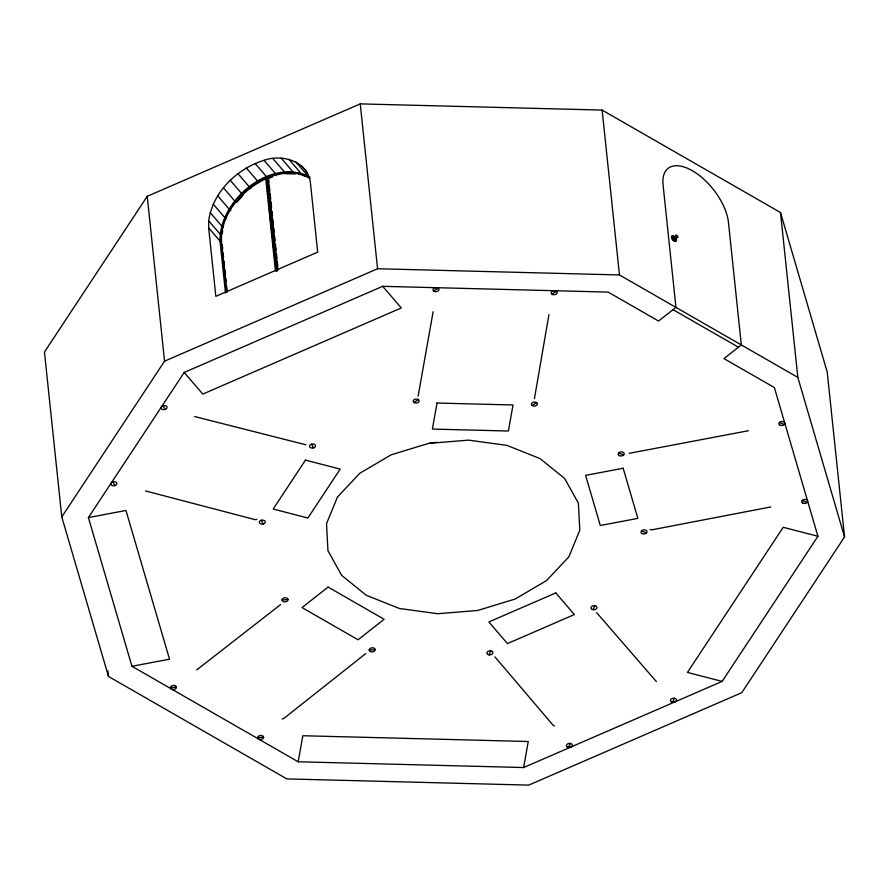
<?xml version="1.0" encoding="UTF-8"?>
<svg xmlns="http://www.w3.org/2000/svg" width="889" height="889" viewBox="0 0 889 889"><rect width="100%" height="100%" fill="white"/><g stroke="black" fill="none" stroke-linecap="round" stroke-linejoin="round"><path stroke-width="1.33" d="M298.182 761.773L302.816 735.736L528.244 741.504L523.621 767.54L298.182 761.773L131.95 666.294L88.411 517.587L184.19 372.447L382.714 286.314L608.143 292.092L658.571 321.051L675.951 307.394L663.072 184.823A44.794 22.558 51.8 0 1 692.309 170.699A44.794 22.558 51.8 0 1 728.447 222.372L741.326 344.943L723.946 358.6L774.375 387.56L817.913 536.267L722.135 681.407L523.621 767.54M548.946 314.628L534.433 398.639M208.648 220.816C212.76 191.957 236.907 168.721 264.066 160.32C282.469 153.619 308.694 161.598 310.517 183.701L317.706 252.132L215.849 296.326L208.659 227.895L208.648 220.816L220.161 234.207M226.317 291.803L220.95 240.752C220.05 212.971 241.73 189.224 265.667 177.989L266.178 178.589C242.241 189.824 220.572 213.571 221.472 241.352L226.828 292.403M222.228 233.629L222.728 230.94M489.094 654.86L490.739 650.848M593.174 609.71L594.819 605.687M568.593 747.427L570.238 743.415M672.673 702.266L674.318 698.254M145.496 490.939L255.132 519.643L256.788 519.376M147.23 196.313L44.45 352.044L61.774 516.909L108.502 676.473L286.869 778.92L528.755 785.109L741.77 692.687L844.55 536.956L827.226 372.091L780.498 212.527L602.131 110.08L360.245 103.891L147.23 196.313L164.554 361.167L61.774 516.909M418.119 396.172L433.143 311.661M194.591 416.541L305.994 444.822M236.474 202.559L242.341 196.147M433.621 291.059A3.011 2.034 -6 0 0 438.777 290.27A3.011 2.034 -6 0 0 435.566 287.669A3.011 2.034 -6 0 0 433.621 291.059L438.355 288.269M551.813 294.081A3.011 2.034 -6 0 0 556.97 293.292A3.011 2.034 -6 0 0 553.758 290.692A3.011 2.034 -6 0 0 551.813 294.081L556.547 291.303M413.807 402.439A3.011 2.034 -6 0 0 418.963 401.65A3.011 2.034 -6 0 0 415.752 399.05A3.011 2.034 -6 0 0 413.807 402.439L418.541 399.65M531.989 405.462A3.011 2.034 -6 0 0 537.145 404.673A3.011 2.034 -6 0 0 533.933 402.084A3.011 2.034 -6 0 0 531.989 405.462L536.723 402.684M494.917 656.849L553.336 725.502L554.425 725.902M310.061 177.1C270.801 156.708 219.105 200.036 220.016 241.119L225.484 293.126M164.554 361.167L377.569 268.745L619.455 274.945L797.833 377.392L844.55 536.956M282.146 718.923L283.624 718.601L365.801 653.537M277.39 271.078L267.522 177.189C280.78 171.721 297.593 169.355 309.905 178.256M267.522 177.189L268.556 178.389L272.467 176.989M596.686 612.688L656.415 681.652M196.747 669.884L280.591 604.598M88.411 517.587L125.971 510.464L169.521 659.171L131.95 666.294M430.032 442.878L436.91 442.322M282.024 600.031L288.036 599.542A3.011 2.034 -6 0 0 283.435 598.153A3.011 2.034 -6 0 0 283.624 601.675A3.011 2.034 -6 0 0 288.036 599.542M369.179 650.092L375.191 649.603A3.011 2.034 -6 0 0 370.591 648.203A3.011 2.034 -6 0 0 370.78 651.726A3.011 2.034 -6 0 0 375.191 649.603M170.455 687.686L176.467 687.197A3.011 2.034 -6 0 0 171.866 685.808A3.011 2.034 -6 0 0 172.055 689.331A3.011 2.034 -6 0 0 176.467 687.197M257.61 737.748L263.622 737.259A3.011 2.034 -6 0 0 259.021 735.859A3.011 2.034 -6 0 0 259.21 739.381A3.011 2.034 -6 0 0 263.622 737.259M286.38 173.777L295.77 173.888M650.181 529.455L651.981 529.811L770.785 506.952M298.304 174.255L300.838 174.633L299.804 173.422M817.913 536.267L783.209 527.299L687.43 672.44L722.135 681.407M301.96 175.044L305.316 176.311M779.386 422.486L784.376 424.475M802.211 500.451L807.201 502.441M618.688 452.934L623.678 454.924M641.514 530.9L646.503 532.889M673.062 309.672L738.437 347.21M309.294 178.089C297.015 170.088 280.924 172.51 268.034 177.789L277.757 270.3M301.571 165.832L306.883 172.022M295.826 161.909L308.216 176.333M306.527 175.944L307.55 177.155M288.981 159.342L301.371 173.766M281.246 158.209L292.759 171.599M292.214 172.31L293.248 173.511M272.856 158.531L284.369 171.933M382.714 286.314L401.295 307.95L202.781 394.083L184.19 372.447M283.98 172.633L285.013 173.833M264.066 160.32L275.579 173.711M275.346 174.388L276.379 175.589M255.143 163.509L266.644 176.9M246.353 168.01L258.743 182.434M257.954 181.934L258.477 182.534M237.974 173.666L249.476 187.068M249.731 187.49L250.765 188.69M230.251 180.334L243.175 195.236M235.441 201.358L235.952 201.959M223.417 187.79L235.807 202.214M229.818 209.226L230.851 210.437M217.683 195.813L229.195 209.204M225.439 217.427L226.473 218.627M213.238 204.159L225.628 218.583M222.45 225.695L223.483 226.895M210.193 212.582L221.694 225.973M220.939 233.774L221.461 234.374M220.95 240.752L221.472 241.352M208.659 227.895L221.05 242.319M311.472 444.178A3.011 2.034 -6 0 1 315.462 446.222A3.011 2.034 -6 0 1 310.572 447.712A3.011 2.034 -6 0 1 311.472 444.178L313.528 447.889M261.255 520.276A3.011 2.034 -6 0 1 265.244 522.31A3.011 2.034 -6 0 1 260.355 523.799A3.011 2.034 -6 0 1 261.255 520.276L263.311 523.988M163.02 405.784A3.011 2.034 -6 0 1 167.01 407.829A3.011 2.034 -6 0 1 162.12 409.318A3.011 2.034 -6 0 1 163.02 405.784L165.076 409.507M112.803 481.882A3.011 2.034 -6 0 1 116.792 483.927A3.011 2.034 -6 0 1 111.903 485.416A3.011 2.034 -6 0 1 112.803 481.882L114.859 485.594M748.46 430.721L629.223 453.323M780.498 212.527L797.833 377.392M602.131 110.08L619.455 274.945M360.245 103.891L377.569 268.745M268.556 178.389L268.989 182.534M269.278 185.29L269.856 190.813M270.145 193.58L270.734 199.103M271.023 201.859L271.601 207.381M272.034 211.526L272.467 215.671M272.912 219.805L273.345 223.95M273.779 228.095L274.212 232.24M274.645 236.385L275.09 240.519M275.523 244.664L276.101 250.187M276.535 254.332L276.968 258.477M277.257 261.233L277.846 266.756M266.5 176.733L276.412 271.045M266.756 184.112L267.189 188.257M267.489 191.024L268.067 196.547M268.5 200.681L268.934 204.826M269.367 208.971L269.812 213.116M270.245 217.249L270.678 221.394M271.112 225.539L271.545 229.684M271.978 233.829L272.423 237.963M272.856 242.108L273.434 247.631M273.868 251.776L274.301 255.921M274.601 258.677L275.179 264.2M275.612 268.345L275.901 271.101M265.667 177.989L275.39 270.5M222.272 244.719L222.706 248.853M223.139 252.998L223.584 257.132M224.017 261.277L224.45 265.411M224.884 269.556L225.317 273.69M225.75 277.835L226.184 281.969M226.628 286.114L227.206 291.625M107.925 670.973L108.502 676.473M676.051 239.374A3.212 1.622 51.8 0 1 674.695 241.308A3.212 1.622 51.8 0 1 671.651 237.996A3.212 1.622 51.8 0 1 673.006 236.052M673.94 239.563A1.2 0.6 51.8 0 1 673.495 239.197M673.14 238.685A1.2 0.6 51.8 0 1 673.173 237.707M676.396 238.708A1.6 0.8 51.8 0 1 674.384 237.063M676.162 238.374A1.2 0.6 51.8 0 1 675.229 238.019A1.2 0.6 51.8 0 1 674.607 236.896M675.973 238.496A3.212 1.622 51.8 0 1 674.918 241.141A3.212 1.622 51.8 0 1 671.717 237.163A3.212 1.622 51.8 0 1 674.44 236.585M674.884 238.774A1.2 0.6 51.8 0 1 674.24 239.43A1.2 0.6 51.8 0 1 673.195 237.941A1.2 0.6 51.8 0 1 674.206 237.796M437.021 403.039L432.387 429.076L508.386 431.021L513.009 404.984L437.021 403.039M337.476 497.029L326.519 523.688L327.941 550.669L341.632 575.316L366.235 595.241L399.35 608.476L437.732 613.721L477.626 610.476L515.12 599.053L546.557 580.573L568.849 556.836L579.817 530.177L578.383 503.196L564.693 478.538L540.09 458.624L506.974 445.389L468.592 440.133L428.698 443.378L391.204 454.801L359.767 473.292L337.476 497.029M305.472 460.113L273.179 509.041L307.883 518.009L340.176 469.081L305.472 460.113M328.108 587.084L302.038 607.587L358.067 639.769L384.148 619.277L328.108 587.084M555.792 592.919L488.872 621.956L507.452 643.592L574.372 614.555L555.792 592.919M623.167 468.247L585.607 475.371L600.286 525.499L637.846 518.376L623.167 468.247M619.5 455.713A3.011 2.034 -6 0 0 624.178 453.901A3.011 2.034 -6 0 0 619.855 452.168A3.011 2.034 -6 0 0 619.5 455.713M642.325 533.678A3.011 2.034 -6 0 0 647.003 531.866A3.011 2.034 -6 0 0 642.691 530.133A3.011 2.034 -6 0 0 642.325 533.678M803.034 503.23A3.011 2.034 -6 0 0 807.712 501.418A3.011 2.034 -6 0 0 803.389 499.685A3.011 2.034 -6 0 0 803.034 503.23M780.209 425.275A3.011 2.034 -6 0 0 784.887 423.453A3.011 2.034 -6 0 0 780.564 421.73A3.011 2.034 -6 0 0 780.209 425.275M591.841 609.243A3.011 2.034 -6 0 0 596.886 608.087A3.011 2.034 -6 0 0 593.263 605.753A3.011 2.034 -6 0 0 591.841 609.243M487.761 654.393A3.011 2.034 -6 0 0 492.806 653.248A3.011 2.034 -6 0 0 489.183 650.915A3.011 2.034 -6 0 0 487.761 654.393M567.26 746.96A3.011 2.034 -6 0 0 572.305 745.815A3.011 2.034 -6 0 0 568.682 743.482A3.011 2.034 -6 0 0 567.26 746.96M671.339 701.799A3.011 2.034 -6 0 0 676.385 700.654A3.011 2.034 -6 0 0 672.762 698.321A3.011 2.034 -6 0 0 671.339 701.799M675.684 236.03A1.6 0.8 51.8 0 0 677.696 237.685A1.6 0.8 51.8 0 0 676.962 235.418A1.6 0.8 51.8 0 0 675.684 236.03"/></g></svg>
